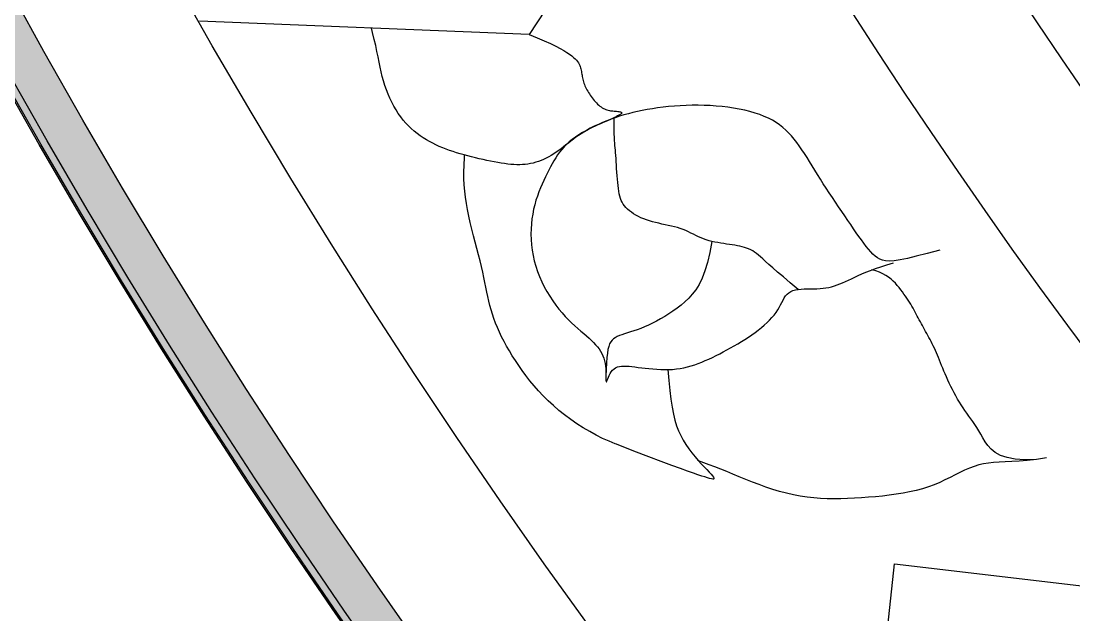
# Model space of a CAD drawing. Header units: feet. Extents: x 0 to 841, y 0 to 594.
# Drawn here: x 638.973 to 640.981, y 125.049 to 126.182 of the extents above; entities that cross this region are included whole.
import ezdxf

# ---------------------------------------------------------------- set-up
doc = ezdxf.new("R2010")
doc.units = ezdxf.units.FT
doc.header["$MEASUREMENT"] = 0
doc.layers.add('LOGO', color=7, linetype='Continuous')

# ---------------------------------------------------------------- blocks, each defined once
blk = doc.blocks.new('YOTA')
h = blk.add_hatch(color=1)
edge = h.paths.add_edge_path()
edge.add_arc((302.8865, 246.9749), 39.995, 0, 360)
edge = h.paths.add_edge_path(flags=16)
edge.add_arc((302.8865, 246.9749), 39.7003, 0, 360)
at = {"color": 2}
for p, q in [((272.3241, 229.4975), (271.1583, 227.7341)), ((271.1583, 227.7341), (269.1559, 227.815))]:
    blk.add_line(p, q, dxfattribs=at)
for points in [[(271.1583, 227.7341), (271.2078, 227.7135), (271.2507, 227.6948), (271.2878, 227.6778), (271.3196, 227.6624), (271.3465, 227.6484), (271.3692, 227.6356), (271.3881, 227.624), (271.4038, 227.6133), (271.4169, 227.6033), (271.4279, 227.594), (271.4373, 227.5852), (271.4452, 227.5767), (271.4519, 227.5686), (271.4575, 227.5608), (271.462, 227.5532), (271.4657, 227.5458), (271.4687, 227.5384), (271.4711, 227.5311), (271.473, 227.5238), (271.4747, 227.5164), (271.4761, 227.5088), (271.4775, 227.5012), (271.4788, 227.4934), (271.4802, 227.4855), (271.4816, 227.4776), (271.4831, 227.4695), (271.4848, 227.4615), (271.4867, 227.4533), (271.4889, 227.4452), (271.4914, 227.4371), (271.4943, 227.4289), (271.4976, 227.4208), (271.5013, 227.4127), (271.5053, 227.4046), (271.5096, 227.3965), (271.5143, 227.3884), (271.5192, 227.3804), (271.5245, 227.3723), (271.53, 227.3643), (271.5357, 227.3563), (271.5418, 227.3483), (271.548, 227.3404), (271.5544, 227.3327), (271.561, 227.3251), (271.5677, 227.3179), (271.5746, 227.311), (271.5816, 227.3046), (271.5886, 227.2986), (271.5957, 227.2932), (271.6029, 227.2884), (271.61, 227.2843), (271.6172, 227.2808), (271.6243, 227.2778), (271.6315, 227.2754), (271.6387, 227.2735), (271.6459, 227.2718), (271.6532, 227.2706), (271.6604, 227.2695), (271.6677, 227.2687), (271.6751, 227.2679), (271.6824, 227.2673), (271.6896, 227.2666), (271.6965, 227.2659), (271.7029, 227.2651), (271.7086, 227.2642), (271.7135, 227.2631), (271.7173, 227.2618), (271.72, 227.2601), (271.7213, 227.2582), (271.7211, 227.2559), (271.7192, 227.2532), (271.7157, 227.2501), (271.7107, 227.2465), (271.7041, 227.2426), (271.6962, 227.2383), (271.687, 227.2337), (271.6765, 227.2287), (271.6649, 227.2233), (271.6522, 227.2176), (271.6385, 227.2116), (271.624, 227.2053), (271.6086, 227.1986), (271.5926, 227.1916), (271.5762, 227.1842), (271.5593, 227.1764), (271.5423, 227.1682), (271.5251, 227.1595), (271.508, 227.1504), (271.4911, 227.1407), (271.4745, 227.1306), (271.4583, 227.1199), (271.4425, 227.1088), (271.4271, 227.0973), (271.4119, 227.0857), (271.397, 227.074), (271.3822, 227.0623), (271.3674, 227.0507), (271.3527, 227.0394), (271.338, 227.0284), (271.3231, 227.0179), (271.3081, 227.008), (271.2929, 226.9987), (271.2776, 226.99), (271.2622, 226.982), (271.2466, 226.9746), (271.2309, 226.968), (271.215, 226.962), (271.1991, 226.9569), (271.1831, 226.9524), (271.167, 226.9488), (271.1508, 226.946), (271.1344, 226.944), (271.1179, 226.9427), (271.101, 226.9422), (271.0838, 226.9423), (271.0661, 226.9431), (271.0478, 226.9444), (271.029, 226.9464), (271.0096, 226.9488), (270.9893, 226.9518), (270.9683, 226.9552), (270.9466, 226.9591), (270.9244, 226.9634), (270.9016, 226.9681), (270.8786, 226.9731), (270.8553, 226.9784), (270.8319, 226.984), (270.8086, 226.9898), (270.7854, 226.9959), (270.7626, 227.0021), (270.74, 227.0086), (270.7179, 227.0152), (270.6962, 227.0221), (270.6748, 227.0294), (270.6537, 227.037), (270.633, 227.045), (270.6126, 227.0536), (270.5924, 227.0627), (270.5726, 227.0724), (270.553, 227.0827), (270.5337, 227.0938), (270.5146, 227.1056), (270.4959, 227.1182), (270.4776, 227.1317), (270.4597, 227.146), (270.4422, 227.1613), (270.4253, 227.1776), (270.4089, 227.1949), (270.3931, 227.2133), (270.3779, 227.2328), (270.3633, 227.2535), (270.3495, 227.2752), (270.3363, 227.298), (270.3239, 227.3217), (270.3122, 227.3462), (270.3013, 227.3715), (270.2912, 227.3975), (270.2819, 227.4241), (270.2734, 227.4513), (270.2657, 227.4788), (270.2588, 227.5068), (270.2525, 227.5355), (270.2464, 227.5654), (270.2401, 227.5968), (270.2334, 227.6301), (270.2258, 227.6657), (270.2171, 227.7039), (270.207, 227.7452), (270.1995, 227.7728)], [(273.6542, 226.4235), (273.5763, 226.4025), (273.511, 226.3858), (273.4568, 226.3732), (273.4124, 226.3643), (273.3765, 226.359), (273.3476, 226.357), (273.3245, 226.3579), (273.3056, 226.3617), (273.2897, 226.3678), (273.2754, 226.3763), (273.2616, 226.3867), (273.2478, 226.3989), (273.2341, 226.413), (273.2203, 226.4287), (273.2063, 226.446), (273.1921, 226.4648), (273.1774, 226.485), (273.1623, 226.5066), (273.1465, 226.5293), (273.1301, 226.5533), (273.113, 226.5782), (273.0951, 226.6041), (273.0768, 226.6307), (273.0581, 226.6579), (273.0391, 226.6857), (273.0201, 226.7138), (273.0011, 226.7421), (272.9823, 226.7705), (272.9638, 226.7988), (272.9457, 226.8269), (272.9282, 226.8547), (272.9113, 226.8821), (272.8948, 226.909), (272.8786, 226.9353), (272.8627, 226.961), (272.847, 226.986), (272.8314, 227.0102), (272.8158, 227.0336), (272.8002, 227.056), (272.7845, 227.0775), (272.7685, 227.0979), (272.7522, 227.1172), (272.7353, 227.1355), (272.7176, 227.1528), (272.6991, 227.1691), (272.6796, 227.1844), (272.6588, 227.1987), (272.6366, 227.2121), (272.6128, 227.2245), (272.5874, 227.236), (272.56, 227.2466), (272.531, 227.2564), (272.5004, 227.2652), (272.4684, 227.2731), (272.4353, 227.28), (272.4011, 227.2861), (272.3661, 227.2913), (272.3305, 227.2955), (272.2943, 227.2989), (272.2579, 227.3013), (272.2213, 227.3028), (272.1847, 227.3034), (272.1482, 227.3032), (272.112, 227.3023), (272.0762, 227.3006), (272.0408, 227.2982), (272.0061, 227.2951), (271.9722, 227.2915), (271.9391, 227.2874), (271.9071, 227.2827), (271.8761, 227.2776), (271.8461, 227.2721), (271.8171, 227.266), (271.7889, 227.2595), (271.7614, 227.2524), (271.7344, 227.2448), (271.708, 227.2367), (271.6819, 227.228), (271.6561, 227.2187), (271.6304, 227.2088), (271.6048, 227.1982), (271.5794, 227.1871), (271.5544, 227.1755), (271.5299, 227.1633), (271.506, 227.1506), (271.483, 227.1374), (271.4609, 227.1238), (271.44, 227.1098), (271.4204, 227.0954), (271.4022, 227.0807), (271.3856, 227.0656), (271.3704, 227.0502), (271.3564, 227.0344), (271.3435, 227.0182), (271.3315, 227.0015), (271.3202, 226.9843), (271.3094, 226.9665), (271.299, 226.9482), (271.2887, 226.9293), (271.2785, 226.9097), (271.268, 226.8895), (271.2575, 226.8685), (271.2471, 226.8468), (271.2368, 226.8243), (271.2269, 226.801), (271.2173, 226.7769), (271.2083, 226.7519), (271.2, 226.726), (271.1924, 226.6992), (271.1857, 226.6715), (271.1801, 226.6428), (271.1756, 226.6132), (271.1722, 226.5829), (271.1702, 226.5519), (271.1695, 226.5203), (271.1702, 226.4884), (271.1725, 226.4561), (271.1763, 226.4237), (271.1819, 226.3911), (271.1893, 226.3586), (271.1984, 226.3262), (271.2093, 226.2941), (271.2217, 226.2624), (271.2355, 226.2313), (271.2506, 226.2009), (271.2667, 226.1714), (271.2838, 226.1428), (271.3017, 226.1155), (271.3202, 226.0895), (271.3391, 226.0649), (271.3584, 226.0419), (271.3779, 226.0203), (271.3974, 226.0002), (271.4167, 225.9813), (271.4358, 225.9635), (271.4545, 225.9468), (271.4727, 225.931), (271.4901, 225.9159), (271.5068, 225.9016), (271.5224, 225.8878), (271.5369, 225.8744), (271.5503, 225.8614), (271.5625, 225.8485), (271.5736, 225.8357), (271.5836, 225.8227), (271.5925, 225.8095), (271.6002, 225.7959), (271.6068, 225.7818), (271.6122, 225.7671), (271.6165, 225.7515), (271.6198, 225.7351), (271.622, 225.7182), (271.6235, 225.7013), (271.6244, 225.6849), (271.6248, 225.6695), (271.6249, 225.6555), (271.625, 225.6434), (271.6251, 225.6338), (271.6255, 225.627), (271.6263, 225.6236), (271.6277, 225.6238), (271.6297, 225.6272), (271.6324, 225.6334), (271.6358, 225.6416), (271.64, 225.6513), (271.645, 225.6619), (271.6509, 225.6729), (271.6578, 225.6836), (271.6655, 225.6936), (271.6743, 225.7021), (271.6841, 225.7087), (271.695, 225.7136), (271.7069, 225.7168), (271.7199, 225.7187), (271.7341, 225.7193), (271.7493, 225.7189), (271.7656, 225.7177), (271.7831, 225.7158), (271.8016, 225.7135), (271.8214, 225.7109), (271.8422, 225.7083), (271.8641, 225.7057), (271.8867, 225.7033), (271.91, 225.7011), (271.9338, 225.6994), (271.9578, 225.6982), (271.982, 225.6977), (272.0061, 225.6979), (272.0301, 225.699), (272.0536, 225.7011), (272.0766, 225.7042), (272.0992, 225.7084), (272.1213, 225.7136), (272.1432, 225.7197), (272.1648, 225.7266), (272.1862, 225.7344), (272.2076, 225.7428), (272.229, 225.7519), (272.2505, 225.7615), (272.2722, 225.7717), (272.2941, 225.7824), (272.3162, 225.7934), (272.3384, 225.8049), (272.3607, 225.8168), (272.3829, 225.829), (272.405, 225.8416), (272.427, 225.8545), (272.4487, 225.8678), (272.4701, 225.8813), (272.4911, 225.8951), (272.5117, 225.9092), (272.5317, 225.9235), (272.5511, 225.938), (272.5697, 225.9528), (272.5873, 225.9677), (272.604, 225.9828), (272.6196, 225.998), (272.634, 226.0134), (272.6471, 226.0288), (272.6587, 226.0444), (272.6689, 226.0601), (272.6779, 226.0756), (272.686, 226.0908), (272.6936, 226.1055), (272.7011, 226.1195), (272.7087, 226.1327), (272.7169, 226.1447), (272.7259, 226.1554), (272.7362, 226.1646), (272.748, 226.1722), (272.7616, 226.178), (272.7769, 226.1821), (272.7935, 226.1849), (272.8113, 226.1867), (272.8299, 226.1876), (272.849, 226.188), (272.8686, 226.1882), (272.8881, 226.1883), (272.9075, 226.1887), (272.9264, 226.1897), (272.9447, 226.1914), (272.9623, 226.1939), (272.9795, 226.1972), (272.9964, 226.2013), (273.0131, 226.206), (273.0298, 226.2115), (273.0466, 226.2177), (273.0636, 226.2246), (273.081, 226.2321), (273.0989, 226.2403), (273.1175, 226.2491), (273.1371, 226.2584), (273.1581, 226.2683), (273.1807, 226.2785), (273.2054, 226.2892), (273.2326, 226.3002), (273.2624, 226.3114), (273.2954, 226.3228), (273.3319, 226.3344), (273.3722, 226.346)], [(272.7935, 226.1849), (272.7446, 226.2252), (272.7031, 226.2601), (272.6683, 226.29), (272.6394, 226.3155), (272.6154, 226.337), (272.5955, 226.3551), (272.5789, 226.3702), (272.5648, 226.3828), (272.5523, 226.3935), (272.5405, 226.4027), (272.5288, 226.4109), (272.5169, 226.4181), (272.5048, 226.4245), (272.4924, 226.4302), (272.4797, 226.4352), (272.4665, 226.4396), (272.4529, 226.4435), (272.4387, 226.447), (272.4239, 226.45), (272.4084, 226.4529), (272.3922, 226.4555), (272.3754, 226.458), (272.3581, 226.4605), (272.3405, 226.463), (272.3227, 226.4658), (272.3047, 226.4688), (272.2869, 226.4722), (272.2692, 226.4761), (272.2518, 226.4806), (272.235, 226.4857), (272.2186, 226.4916), (272.2028, 226.4981), (272.1872, 226.505), (272.1719, 226.5123), (272.1566, 226.5198), (272.1413, 226.5273), (272.1258, 226.5347), (272.1099, 226.5418), (272.0937, 226.5485), (272.0768, 226.5547), (272.0592, 226.5602), (272.0411, 226.5652), (272.0225, 226.5697), (272.0036, 226.5739), (271.9844, 226.578), (271.9651, 226.582), (271.9459, 226.5862), (271.9268, 226.5906), (271.9081, 226.5953), (271.8897, 226.6006), (271.8718, 226.6065), (271.8545, 226.613), (271.8379, 226.6201), (271.8221, 226.6277), (271.807, 226.6358), (271.7929, 226.6444), (271.7797, 226.6533), (271.7675, 226.6626), (271.7564, 226.6722), (271.7465, 226.6821), (271.7378, 226.6923), (271.7303, 226.7029), (271.7238, 226.7139), (271.7182, 226.7255), (271.7134, 226.7379), (271.7094, 226.7511), (271.706, 226.7653), (271.7031, 226.7806), (271.7006, 226.7971), (271.6984, 226.815), (271.6964, 226.8342), (271.6947, 226.8546), (271.693, 226.8757), (271.6915, 226.8973), (271.6901, 226.9189), (271.6888, 226.9402), (271.6875, 226.9609), (271.6863, 226.9806), (271.685, 226.999), (271.6837, 227.0158), (271.6824, 227.0307), (271.6811, 227.0444), (271.6798, 227.0581), (271.6786, 227.0724), (271.6775, 227.0884), (271.6766, 227.107), (271.6759, 227.1291), (271.6754, 227.1556), (271.6752, 227.1875), (271.6753, 227.2256)], [(271.6902, 225.2437), (271.6815, 225.2467), (271.6437, 225.262), (271.605, 225.2796), (271.5658, 225.2992), (271.5265, 225.3207), (271.4874, 225.3439), (271.4487, 225.3686), (271.4109, 225.3946), (271.3742, 225.4217), (271.339, 225.4498), (271.3056, 225.4786), (271.2739, 225.5081), (271.2439, 225.538), (271.2155, 225.5684), (271.1887, 225.599), (271.1633, 225.6298), (271.1393, 225.6607), (271.1167, 225.6914), (271.0953, 225.7219), (271.0752, 225.7521), (271.0562, 225.7819), (271.0383, 225.8113), (271.0215, 225.8402), (271.0058, 225.8688), (270.9913, 225.8971), (270.9778, 225.925), (270.9655, 225.9526), (270.9542, 225.9799), (270.944, 226.0069), (270.9349, 226.0338), (270.9269, 226.0604), (270.9196, 226.087), (270.9131, 226.1138), (270.907, 226.141), (270.9011, 226.1688), (270.8953, 226.1973), (270.8893, 226.2268), (270.883, 226.2574), (270.8761, 226.2894), (270.8684, 226.323), (270.8598, 226.3582), (270.8504, 226.3949), (270.8406, 226.4328), (270.8304, 226.4716), (270.8202, 226.511), (270.8102, 226.5508), (270.8006, 226.5906), (270.7917, 226.6302), (270.7837, 226.6693), (270.7768, 226.7075), (270.7713, 226.7449), (270.767, 226.7819), (270.7641, 226.8192), (270.7625, 226.8575), (270.762, 226.8976), (270.7628, 226.9402), (270.7647, 226.9859), (270.7657, 227.0013)], [(272.2692, 226.4761), (272.2567, 226.4079), (272.2425, 226.3485), (272.2267, 226.2973), (272.2094, 226.2532), (272.1908, 226.2154), (272.171, 226.183), (272.15, 226.155), (272.1281, 226.1307), (272.1053, 226.1091), (272.0816, 226.0893), (272.0574, 226.0706), (272.0326, 226.0529), (272.0076, 226.0361), (271.9823, 226.0203), (271.9571, 226.0055), (271.932, 225.9918), (271.9073, 225.9792), (271.883, 225.9677), (271.8594, 225.9573), (271.8367, 225.9481), (271.8149, 225.94), (271.7941, 225.9328), (271.7744, 225.9264), (271.7559, 225.9206), (271.7385, 225.915), (271.7224, 225.9095), (271.7076, 225.9039), (271.6941, 225.8979), (271.6819, 225.8914), (271.6712, 225.8841), (271.662, 225.8757), (271.6541, 225.8657), (271.6475, 225.8536), (271.6419, 225.8385), (271.6374, 225.8201), (271.6337, 225.7977), (271.6307, 225.7706), (271.6283, 225.7383), (271.6265, 225.7001), (271.6249, 225.6555)], [(274.241, 225.1522), (274.1704, 225.1497), (274.1113, 225.1534), (274.0626, 225.1625), (274.023, 225.1762), (273.9911, 225.1935), (273.9657, 225.2136), (273.9455, 225.2356), (273.9291, 225.2587), (273.9153, 225.2819), (273.9029, 225.3044), (273.8906, 225.3255), (273.8784, 225.3453), (273.8662, 225.364), (273.8541, 225.3818), (273.8421, 225.3989), (273.8302, 225.4155), (273.8184, 225.432), (273.8068, 225.4485), (273.7953, 225.4652), (273.784, 225.4824), (273.7729, 225.5002), (273.762, 225.5186), (273.7513, 225.5374), (273.741, 225.5566), (273.7309, 225.5759), (273.7212, 225.5953), (273.7118, 225.6147), (273.7029, 225.6338), (273.6943, 225.6526), (273.6863, 225.671), (273.6786, 225.6888), (273.6714, 225.7061), (273.6646, 225.7228), (273.658, 225.7391), (273.6516, 225.7549), (273.6454, 225.7702), (273.6393, 225.7852), (273.6332, 225.7997), (273.6271, 225.8139), (273.6208, 225.8278), (273.6144, 225.8413), (273.6079, 225.8546), (273.6012, 225.8676), (273.5945, 225.8804), (273.5877, 225.8929), (273.581, 225.9053), (273.5742, 225.9174), (273.5675, 225.9295), (273.5609, 225.9414), (273.5544, 225.9532), (273.548, 225.9649), (273.5418, 225.9765), (273.5356, 225.9881), (273.5295, 225.9997), (273.5233, 226.0112), (273.5172, 226.0228), (273.5109, 226.0345), (273.5046, 226.0462), (273.4981, 226.0579), (273.4914, 226.0698), (273.4844, 226.0819), (273.4772, 226.094), (273.4698, 226.1063), (273.4619, 226.1187), (273.4538, 226.1312), (273.4452, 226.1438), (273.4363, 226.1566), (273.4269, 226.1695), (273.417, 226.1825), (273.4066, 226.1955), (273.3956, 226.2087), (273.3839, 226.2218), (273.3712, 226.2347), (273.3574, 226.2471), (273.3423, 226.2589), (273.3256, 226.27), (273.3071, 226.28), (273.2868, 226.289), (273.2643, 226.2966), (273.2394, 226.3027)], [(272.0021, 225.6979), (272.0075, 225.6303), (272.0133, 225.5702), (272.0198, 225.5169), (272.027, 225.4695), (272.0351, 225.4275), (272.0443, 225.3898), (272.0546, 225.3559), (272.0663, 225.325), (272.0796, 225.2962), (272.0944, 225.2688), (272.111, 225.2422), (272.1289, 225.2165), (272.1477, 225.1917), (272.1669, 225.1682), (272.186, 225.146), (272.2045, 225.1254), (272.222, 225.1065), (272.238, 225.0895), (272.2521, 225.0746), (272.2637, 225.062), (272.2725, 225.0518), (272.2784, 225.0439), (272.2815, 225.0381), (272.2817, 225.0343), (272.2792, 225.0324), (272.2739, 225.0321), (272.2659, 225.0334), (272.2553, 225.0361), (272.242, 225.0399), (272.226, 225.0449), (272.2073, 225.0509), (272.1845, 225.0583), (272.1563, 225.0679), (272.1214, 225.0802), (272.0782, 225.0958), (272.0255, 225.1152), (271.9617, 225.1392), (271.8855, 225.1681), (271.7955, 225.2028), (271.6902, 225.2437)], [(274.3029, 225.1611), (274.241, 225.1522), (274.1855, 225.1458), (274.1357, 225.1413), (274.091, 225.1383), (274.0506, 225.1361), (274.014, 225.1342), (273.9803, 225.132), (273.9489, 225.129), (273.9192, 225.1246), (273.8904, 225.1182), (273.8619, 225.1095), (273.8335, 225.0987), (273.8049, 225.0861), (273.776, 225.0722), (273.7466, 225.0575), (273.7164, 225.0423), (273.6854, 225.027), (273.6532, 225.012), (273.6197, 224.9978), (273.5847, 224.9847), (273.5481, 224.9731), (273.5101, 224.9629), (273.4707, 224.954), (273.4303, 224.9464), (273.3891, 224.9398), (273.3472, 224.9342), (273.3048, 224.9294), (273.2623, 224.9254), (273.2197, 224.9219), (273.1774, 224.919), (273.1353, 224.9164), (273.0937, 224.9144), (273.0523, 224.9131), (273.0111, 224.9125), (272.97, 224.913), (272.929, 224.9147), (272.888, 224.9176), (272.8469, 224.922), (272.8056, 224.9281), (272.7642, 224.9359), (272.7225, 224.9457), (272.6807, 224.9571), (272.6389, 224.9699), (272.5972, 224.9839), (272.5559, 224.9987), (272.515, 225.0142), (272.4748, 225.0301), (272.4353, 225.0461), (272.3967, 225.0619), (272.3591, 225.0773), (272.3227, 225.0921), (272.2874, 225.1061), (272.2531, 225.1193), (272.2197, 225.1316), (272.1871, 225.143), (272.1834, 225.1442)]]:
    blk.add_lwpolyline(points, dxfattribs=at)
blk.add_lwpolyline([(273.2058, 222.908), (273.3782, 224.5168), (274.9461, 224.3331, 0.036222), (278.5054, 220.5379), (278.5713, 218.9924), (276.9803, 218.8845, -0.036146)], format="xyb", close=True, dxfattribs=at)
at = {"color": 1}
for centre, radius in [((302.8815, 246.9749), 40.0001), ((302.8815, 246.9749), 40), ((302.8865, 246.9749), 39.995)]:
    blk.add_circle(centre, radius, dxfattribs=at)
at = {"color": 2}
for radius in [39.7003, 38.793]:
    blk.add_circle((302.8865, 246.9749), radius, dxfattribs=at)
for radius, start, end in [(35.3718, 209.89815, 268.78622), (34.4645, 211.58989, 267.09448)]:
    blk.add_arc((302.8865, 246.9749), radius, start, end, dxfattribs=at)

msp = doc.modelspace()

# ---------------------------------------------------------------- linework, layer by layer
at = {"layer": 'LOGO', "color": 1}
msp.add_circle((649.9138, 132.2024), 12.5548, dxfattribs=at)

# ---------------------------------------------------------------- block references
at = {"layer": 'LOGO', "xscale": 0.3139103563735262, "yscale": 0.3139103563735262, "zscale": 0.3139103563735262}
msp.add_blockref('YOTA', (554.8225, 54.668), dxfattribs=at)

doc.saveas('drawing.dxf')
